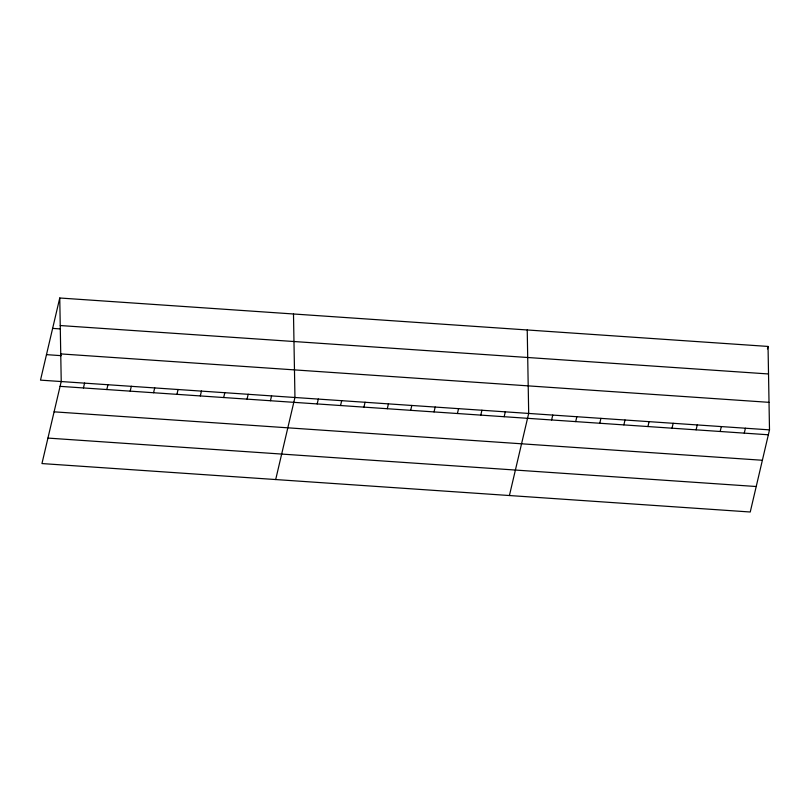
<?xml version="1.0" encoding="UTF-8"?>
<svg xmlns="http://www.w3.org/2000/svg" width="810" height="810" viewBox="0 0 810 810"><rect width="100%" height="100%" fill="white"/><g stroke="black" fill="none" stroke-linecap="round" stroke-linejoin="round"><path stroke-width="1.21" d="M59.758 297.999L40.5 380.133L769.5 429.867L768.042 346.437L59.758 297.999L61.226 381.439L41.958 463.563L750.242 512.001L769.5 429.867M83.44 387.95L84.594 383.039M106.819 389.549L107.973 384.639M130.187 391.139L131.341 386.238M153.566 392.739L154.72 387.828M176.934 394.338L178.089 389.428M200.313 395.938L201.457 391.027M223.681 397.538L224.836 392.627M247.06 399.138L248.204 394.227M270.429 400.737L271.583 395.827M275.694 479.55L294.951 397.426L293.493 313.986M317.176 403.927L318.33 399.016M340.554 405.526L341.699 400.616M363.923 407.126L365.077 402.216M387.291 408.726L388.446 403.815M410.67 410.326L411.824 405.415M434.038 411.925L435.193 407.015M457.417 413.515L458.571 408.604M480.786 415.115L481.94 410.204M504.164 416.715L505.308 411.804M509.419 495.528L528.687 413.404L527.229 329.964M551.62 419.965L552.764 415.054M575.697 421.605L576.852 416.694M599.775 423.255L600.929 418.345M623.862 424.896L625.016 419.995M647.939 426.546L649.094 421.635M672.027 428.196L673.171 423.286M696.104 429.837L697.258 424.926M720.181 431.487L721.335 426.576M744.269 433.137L745.423 428.227M767.465 348.887L768.042 346.437M60.244 325.539L768.518 373.967M52.63 328.394L60.011 328.9M60.74 353.909L769.014 402.337M46.474 354.648L61.236 355.661M60.072 386.35L768.346 434.778M54.098 411.834L762.372 460.262M47.942 438.089L756.216 486.516"/></g></svg>
